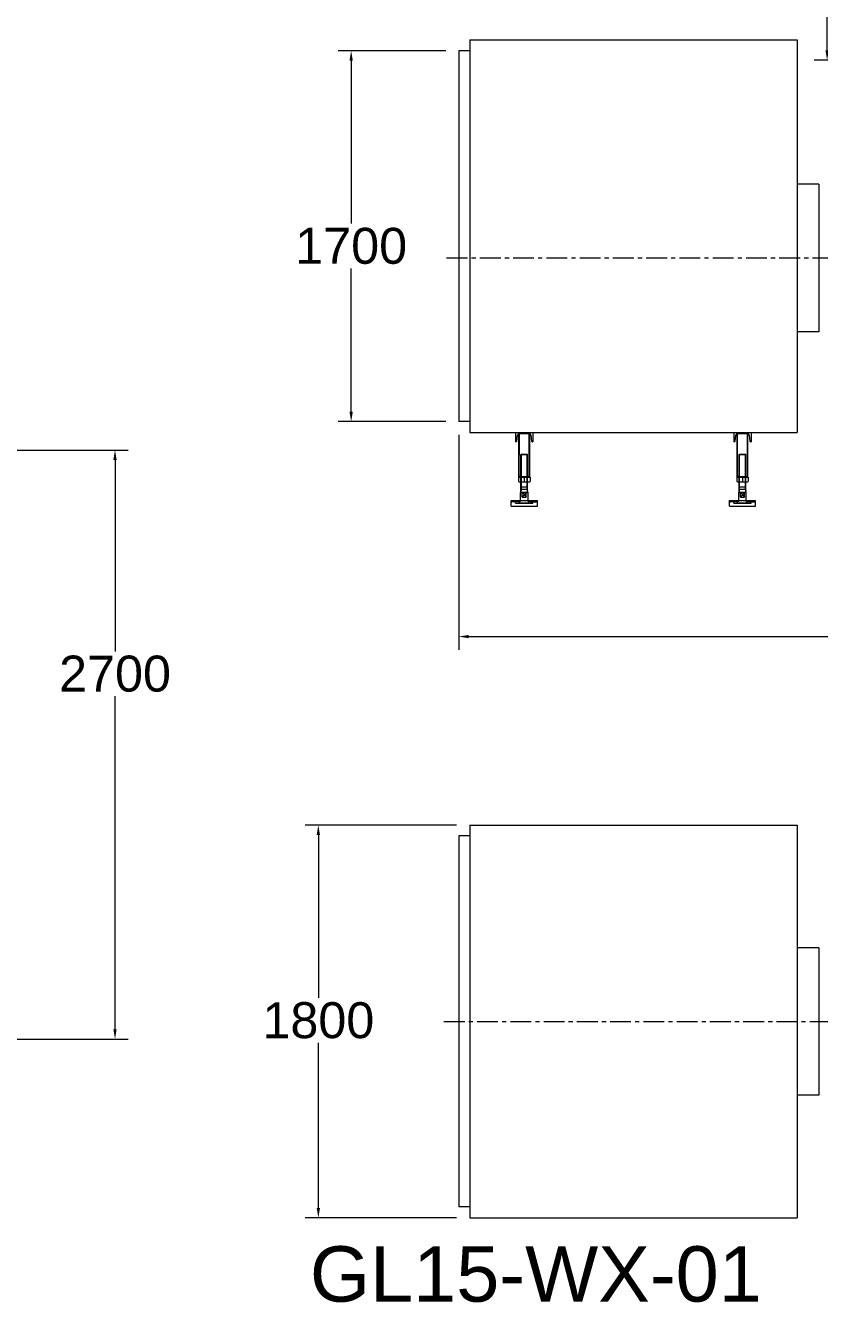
# Model space of a CAD drawing. Header units: millimetres. Extents: x 2 to 671028, y -1 to 511258.
# Drawn here: x 419476 to 511865, y 151913 to 300577 of the extents above; entities that cross this region are included whole.
import ezdxf

# ---------------------------------------------------------------- set-up
doc = ezdxf.new("R2010")
doc.units = ezdxf.units.MM
doc.header["$LTSCALE"] = 25.4
doc.linetypes.add('CENTER', pattern=[50.8, 31.75, -6.35, 6.35, -6.35])
doc.layers.get('Defpoints').update_dxf_attribs({"lineweight": 5})
doc.layers.add('CAXA1', color=5, linetype='CENTER', lineweight=5)
doc.styles.add('Roman', font='arial.ttf')
doc.styles.get("Standard").update_dxf_attribs({"font": 'arial.ttf'})
doc.dimstyles.new('ISO-25', dxfattribs={"dimscale": 30, "dimtxt": 38.1, "dimasz": 38.1, "dimexe": 50.8, "dimexo": 50.8, "dimgap": 15.875, "dimtad": 1, "dimtih": 1, "dimtoh": 1, "dimdec": 1, "dimlfac": 0.03937, "dimdsep": 46, "dimtxsty": 'Standard', "dimcen": 63.5, "dimclrd": 7, "dimclre": 7, "dimclrt": 7, "dimadec": 0, "dimazin": 0, "dimtfac": 1, "dimtdec": 1, "dimtmove": 0, "dimatfit": 3, "dimfxl": 25.4, "dimlwd": 5, "dimlwe": 5, "dimarcsym": 0})

# ---------------------------------------------------------------- blocks, each defined once
blk = doc.blocks.new('*D50')
at = {"color": 7, "linetype": 'Continuous', "lineweight": 5, "transparency": 16777216}
for p, q in [((397671, 251158), (431412, 251158)), ((429888, 250015), (429888, 227715)), ((429888, 183721), (429888, 222483)), ((397671, 182578), (431412, 182578))]:
    blk.add_line(p, q, dxfattribs=at)
at = {"color": 7, "transparency": 16777216}
for points in [[(429697, 250015), (430078, 250015), (429888, 251158)], [(429697, 183721), (430078, 183721), (429888, 182578)]]:
    blk.add_solid(points, dxfattribs=at)
at = {"layer": 'Defpoints', "color": 0, "transparency": 16777216}
for p in [(396147, 251158), (396147, 182578), (429888, 182578)]:
    blk.add_point(p, dxfattribs=at)
at = {"color": 7, "lineweight": 5, "transparency": 16777216, "insert": (429888, 225099), "char_height": 4191, "attachment_point": 5, "style": 'Roman'}
blk.add_mtext('2700', dxfattribs=at)
blk = doc.blocks.new('*D45')
at = {"color": 7, "linetype": 'Continuous', "lineweight": 5, "transparency": 16777216}
for p, q in [((625298, 258020), (625298, 227913)), ((469892, 252943), (469892, 227913)), ((471035, 229437), (624155, 229437))]:
    blk.add_line(p, q, dxfattribs=at)
at = {"color": 7, "transparency": 16777216}
for points in [[(471035, 229627), (471035, 229246), (469892, 229437)], [(624155, 229627), (624155, 229246), (625298, 229437)]]:
    blk.add_solid(points, dxfattribs=at)
at = {"layer": 'Defpoints', "color": 0, "transparency": 16777216}
for p in [(625298, 259544), (469892, 254467), (625298, 229437)]:
    blk.add_point(p, dxfattribs=at)
at = {"color": 7, "lineweight": 5, "transparency": 16777216, "insert": (547595, 232532), "char_height": 4191, "attachment_point": 5, "style": 'Roman'}
blk.add_mtext('{\\H1.25x;B}', dxfattribs=at)
blk = doc.blocks.new('*D36')
at = {"color": 7, "linetype": 'Continuous', "lineweight": 5, "transparency": 16777216}
for p, q in [((513723, 349880), (511232, 349880)), ((512756, 348737), (512756, 327722)), ((512756, 297683), (512756, 322579)), ((519755, 296540), (511232, 296540))]:
    blk.add_line(p, q, dxfattribs=at)
at = {"color": 7, "transparency": 16777216}
for points in [[(512566, 348737), (512947, 348737), (512756, 349880)], [(512566, 297683), (512947, 297683), (512756, 296540)]]:
    blk.add_solid(points, dxfattribs=at)
at = {"layer": 'Defpoints', "color": 0, "transparency": 16777216}
for p in [(515247, 349880), (512756, 296540), (521279, 296540)]:
    blk.add_point(p, dxfattribs=at)
at = {"color": 7, "lineweight": 5, "transparency": 16777216, "insert": (512756, 325151), "char_height": 4191, "attachment_point": 5, "style": 'Roman'}
blk.add_mtext('F', dxfattribs=at)
blk = doc.blocks.new('*D33')
at = {"color": 7, "linetype": 'Continuous', "lineweight": 5, "transparency": 16777216}
for p, q in [((469638, 207491), (452026, 207491)), ((453550, 206348), (453550, 187363)), ((453550, 162914), (453550, 182131)), ((469638, 161771), (452026, 161771))]:
    blk.add_line(p, q, dxfattribs=at)
at = {"color": 7, "transparency": 16777216}
for points in [[(453359, 206348), (453740, 206348), (453550, 207491)], [(453359, 162914), (453740, 162914), (453550, 161771)]]:
    blk.add_solid(points, dxfattribs=at)
at = {"layer": 'Defpoints', "color": 0, "transparency": 16777216}
for p in [(471162, 207491), (453550, 161771), (471162, 161771)]:
    blk.add_point(p, dxfattribs=at)
at = {"color": 7, "lineweight": 5, "transparency": 16777216, "insert": (453550, 184747), "char_height": 4191, "attachment_point": 5, "style": 'Roman'}
blk.add_mtext('1800', dxfattribs=at)
blk = doc.blocks.new('*D34')
at = {"color": 7, "linetype": 'Continuous', "lineweight": 5, "transparency": 16777216}
for p, q in [((468368, 297647), (455846, 297647)), ((457370, 296504), (457370, 277519)), ((457370, 255610), (457370, 272287)), ((468368, 254467), (455846, 254467))]:
    blk.add_line(p, q, dxfattribs=at)
at = {"color": 7, "transparency": 16777216}
for points in [[(457179, 296504), (457560, 296504), (457370, 297647)], [(457179, 255610), (457560, 255610), (457370, 254467)]]:
    blk.add_solid(points, dxfattribs=at)
at = {"layer": 'Defpoints', "color": 0, "transparency": 16777216}
for p in [(469892, 297647), (457370, 254467), (469892, 254467)]:
    blk.add_point(p, dxfattribs=at)
at = {"color": 7, "lineweight": 5, "transparency": 16777216, "insert": (457370, 274903), "char_height": 4191, "attachment_point": 5, "style": 'Roman'}
blk.add_mtext('1700', dxfattribs=at)

msp = doc.modelspace()

# ---------------------------------------------------------------- linework, layer by layer
at = {"color": 7, "lineweight": 5}
for p, q in [((471161.51, 298917.37), (471161.51, 253197.37)), ((471161.51, 298917.37), (509261.51, 298917.37)), ((509261.51, 298917.37), (509261.51, 253197.37)), ((469891.51, 297647.37), (469891.51, 254467.37)), ((471161.51, 297647.37), (469891.51, 297647.37)), ((511801.51, 282102.57), (509261.51, 282102.57)), ((511801.51, 282102.57), (511801.51, 264932.17)), ((511801.51, 264932.17), (509261.51, 264932.17)), ((471161.51, 254467.37), (469891.51, 254467.37)), ((471161.51, 253197.37), (509261.51, 253197.37)), ((476495.51, 253197.37), (478527.51, 253197.37)), ((476495.51, 253197.37), (476495.51, 252105.17)), ((476659.6, 252196.66), (476728.67, 252887.38)), ((476876.51, 248015.77), (476876.51, 253062.96)), ((476930.86, 253070.37), (478092.16, 253070.37)), ((476930.86, 248015.77), (476940.01, 253070.37)), ((478092.16, 248015.77), (478083.01, 253070.37)), ((478146.51, 248015.77), (478146.51, 253062.96)), ((478294.35, 252887.38), (478363.42, 252196.66)), ((478527.51, 253197.37), (478527.51, 252105.17)), ((501895.51, 253197.37), (503927.51, 253197.37)), ((501895.51, 253197.37), (501895.51, 252105.17)), ((502059.6, 252196.66), (502128.67, 252887.38)), ((502276.51, 248015.77), (502276.51, 253062.96)), ((502330.86, 253070.37), (503492.16, 253070.37)), ((502330.86, 248015.77), (502340.01, 253070.37)), ((503492.16, 248015.77), (503483.01, 253070.37)), ((503546.51, 248015.77), (503546.51, 253062.96)), ((503694.35, 252887.38), (503763.42, 252196.66)), ((503927.51, 253197.37), (503927.51, 252105.17)), ((476558.5, 252105.17), (476495.51, 252105.17)), ((478464.52, 252105.17), (478527.51, 252105.17)), ((501958.5, 252105.17), (501895.51, 252105.17)), ((503864.52, 252105.17), (503927.51, 252105.17)), ((477130.51, 250631.96), (477181.31, 250682.76)), ((477130.51, 250631.96), (477892.51, 250631.96)), ((477130.51, 246263.16), (477130.51, 250631.96)), ((477178.63, 246617.89), (477178.63, 250680.07)), ((477181.31, 250682.76), (477841.71, 250682.76)), ((477892.51, 250631.96), (477841.71, 250682.76)), ((477844.39, 246617.89), (477844.39, 250680.07)), ((477892.51, 246263.16), (477892.51, 250631.96)), ((502530.51, 250631.96), (502581.31, 250682.76)), ((502530.51, 250631.96), (503292.51, 250631.96)), ((502530.51, 246263.16), (502530.51, 250631.96)), ((502578.63, 246617.89), (502578.63, 250680.07)), ((502581.31, 250682.76), (503241.71, 250682.76)), ((503292.51, 250631.96), (503241.71, 250682.76)), ((503244.39, 246617.89), (503244.39, 250680.07)), ((503292.51, 246263.16), (503292.51, 250631.96)), ((476836.93, 248015.58), (476836.93, 247500.16)), ((476876.51, 248066.48), (478146.51, 248066.48)), ((476930.86, 248015.77), (478146.51, 248015.77)), ((477005.58, 248066.48), (478017.44, 248066.48)), ((477005.58, 247449.26), (478017.44, 247449.26)), ((477117.81, 246872.76), (477905.21, 246872.76)), ((477174.22, 247500.16), (477174.22, 248015.58)), ((477511.51, 248117.38), (477511.51, 247373.06)), ((477848.8, 247500.16), (477848.8, 248015.58)), ((478186.09, 248015.58), (478186.09, 247500.16)), ((502236.93, 248015.58), (502236.93, 247500.16)), ((502276.51, 248066.48), (503546.51, 248066.48)), ((502330.86, 248015.77), (503546.51, 248015.77)), ((502405.58, 248066.48), (503417.44, 248066.48)), ((502405.58, 247449.26), (503417.44, 247449.26)), ((502517.81, 246872.76), (503305.21, 246872.76)), ((502574.22, 247500.16), (502574.22, 248015.58)), ((502911.51, 248117.38), (502911.51, 247373.06)), ((503248.8, 247500.16), (503248.8, 248015.58)), ((503586.09, 248015.58), (503586.09, 247500.16)), ((477117.81, 246263.16), (477067.01, 246212.36)), ((477067.01, 245170.96), (477067.01, 246212.36)), ((477067.01, 246212.36), (477282.56, 246212.36)), ((477117.81, 246263.16), (477905.21, 246263.16)), ((477130.51, 246618.76), (477892.51, 246618.76)), ((477178.63, 246617.89), (477130.51, 246386.28)), ((477740.46, 246263.16), (477282.56, 245653.56)), ((477282.56, 246263.16), (477740.46, 245653.56)), ((477282.56, 245653.56), (477282.56, 246263.16)), ((477282.56, 245653.56), (477740.46, 245653.56)), ((477740.46, 245653.56), (477740.46, 246263.16)), ((477740.46, 246212.36), (477956.01, 246212.36)), ((477844.39, 246617.89), (477892.51, 246386.28)), ((477905.21, 246263.16), (477956.01, 246212.36)), ((477956.01, 245170.96), (477956.01, 246212.36)), ((502517.81, 246263.16), (502467.01, 246212.36)), ((502467.01, 245170.96), (502467.01, 246212.36)), ((502467.01, 246212.36), (502682.56, 246212.36)), ((502517.81, 246263.16), (503305.21, 246263.16)), ((502530.51, 246618.76), (503292.51, 246618.76)), ((502578.63, 246617.89), (502530.51, 246386.28)), ((503140.46, 246263.16), (502682.56, 245653.56)), ((502682.56, 246263.16), (503140.46, 245653.56)), ((502682.56, 245653.56), (502682.56, 246263.16)), ((502682.56, 245653.56), (503140.46, 245653.56)), ((503140.46, 245653.56), (503140.46, 246263.16)), ((503140.46, 246212.36), (503356.01, 246212.36)), ((503244.39, 246617.89), (503292.51, 246386.28)), ((503305.21, 246263.16), (503356.01, 246212.36)), ((503356.01, 245170.96), (503356.01, 246212.36)), ((475987.51, 245272.56), (479035.51, 245272.56)), ((475987.51, 244637.56), (475987.51, 245272.56)), ((475987.51, 244637.56), (475987.51, 244993.16)), ((475987.51, 244637.56), (479035.51, 244637.56)), ((475987.51, 244637.56), (479035.51, 244637.56)), ((476495.51, 245120.16), (476114.51, 245120.16)), ((476495.51, 244967.76), (476495.51, 245272.56)), ((476495.51, 245272.56), (478527.51, 245272.56)), ((476495.51, 244967.76), (478527.51, 244967.76)), ((476546.31, 245120.16), (476546.31, 245272.56)), ((476825.71, 245120.16), (476546.31, 245120.16)), ((476825.71, 245120.16), (476825.71, 245272.56)), ((476927.31, 244967.76), (476927.31, 245170.96)), ((477067.01, 245170.96), (476927.31, 245170.96)), ((476940.01, 245018.56), (476940.01, 245170.96)), ((476940.01, 245018.56), (478083.01, 245018.56)), ((477041.61, 245170.96), (477041.61, 245272.56)), ((477956.01, 245170.96), (478095.71, 245170.96)), ((477981.41, 245170.96), (477981.41, 245272.56)), ((478083.01, 245018.56), (478083.01, 245170.96)), ((478095.71, 244967.76), (478095.71, 245170.96)), ((478197.31, 245120.16), (478197.31, 245272.56)), ((478197.31, 245120.16), (478476.71, 245120.16)), ((478476.71, 245120.16), (478476.71, 245272.56)), ((478527.51, 244967.76), (478527.51, 245272.56)), ((478527.51, 245120.16), (478908.51, 245120.16)), ((479035.51, 244637.56), (479035.51, 245272.56)), ((479035.51, 244637.56), (479035.51, 244993.16)), ((501387.51, 245272.56), (504435.51, 245272.56)), ((501387.51, 244637.56), (501387.51, 245272.56)), ((501387.51, 244637.56), (501387.51, 244993.16)), ((501387.51, 244637.56), (504435.51, 244637.56)), ((501387.51, 244637.56), (504435.51, 244637.56)), ((501895.51, 245120.16), (501514.51, 245120.16)), ((501895.51, 244967.76), (501895.51, 245272.56)), ((501895.51, 245272.56), (503927.51, 245272.56)), ((501895.51, 244967.76), (503927.51, 244967.76)), ((501946.31, 245120.16), (501946.31, 245272.56)), ((502225.71, 245120.16), (501946.31, 245120.16)), ((502225.71, 245120.16), (502225.71, 245272.56)), ((502327.31, 244967.76), (502327.31, 245170.96)), ((502467.01, 245170.96), (502327.31, 245170.96)), ((502340.01, 245018.56), (502340.01, 245170.96)), ((502340.01, 245018.56), (503483.01, 245018.56)), ((502441.61, 245170.96), (502441.61, 245272.56)), ((503356.01, 245170.96), (503495.71, 245170.96)), ((503381.41, 245170.96), (503381.41, 245272.56)), ((503483.01, 245018.56), (503483.01, 245170.96)), ((503495.71, 244967.76), (503495.71, 245170.96)), ((503597.31, 245120.16), (503597.31, 245272.56)), ((503597.31, 245120.16), (503876.71, 245120.16)), ((503876.71, 245120.16), (503876.71, 245272.56)), ((503927.51, 244967.76), (503927.51, 245272.56)), ((503927.51, 245120.16), (504308.51, 245120.16)), ((504435.51, 244637.56), (504435.51, 245272.56)), ((504435.51, 244637.56), (504435.51, 244993.16)), ((471161.51, 207491.04), (471161.51, 161771.04)), ((471161.51, 207491.04), (509261.51, 207491.04)), ((509261.51, 207491.04), (509261.51, 161771.04)), ((469891.51, 206221.04), (469891.51, 163041.04)), ((471161.51, 206221.04), (469891.51, 206221.04)), ((511801.51, 193216.24), (509261.51, 193216.24)), ((511801.51, 193216.24), (511801.51, 176045.84)), ((511801.51, 176045.84), (509261.51, 176045.84)), ((471161.51, 163041.04), (469891.51, 163041.04)), ((471161.51, 161771.04), (509261.51, 161771.04))]:
    msp.add_line(p, q, dxfattribs=at)
for centre, radius, start, end in [((476930.86, 252867.17), 203.2, 90, 174.2894069), ((478092.16, 252867.17), 203.2, 5.7105931, 90), ((502330.86, 252867.17), 203.2, 90, 174.2894069), ((503492.16, 252867.17), 203.2, 5.7105931, 90), ((476558.5, 252206.77), 101.6, 270, 354.2894069), ((478464.52, 252206.77), 101.6, 185.7105931, 270), ((501958.5, 252206.77), 101.6, 270, 354.2894069), ((503864.52, 252206.77), 101.6, 185.7105931, 270), ((477005.58, 247761.64), 304.84, 56.4113187, 123.5886813), ((477005.58, 247754.1), 304.84, 236.4113187, 303.5886813), ((477511.51, 246923.48), 1143, 72.8370575, 107.1629425), ((477511.51, 248592.26), 1143, 252.8370575, 287.1629425), ((478017.44, 247761.64), 304.84, 56.4113187, 123.5886813), ((478017.44, 247754.1), 304.84, 236.4113187, 303.5886813), ((502405.58, 247761.64), 304.84, 56.4113187, 123.5886813), ((502405.58, 247754.1), 304.84, 236.4113187, 303.5886813), ((502911.51, 246923.48), 1143, 72.8370575, 107.1629425), ((502911.51, 248592.26), 1143, 252.8370575, 287.1629425), ((503417.44, 247761.64), 304.84, 56.4113187, 123.5886813), ((503417.44, 247754.1), 304.84, 236.4113187, 303.5886813), ((476114.51, 244993.16), 127, 90, 180), ((477511.51, 248207.84), 3240.09, 259.8407843, 280.1592157), ((478908.51, 244993.16), 127, 0, 90), ((501514.51, 244993.16), 127, 90, 180), ((502911.51, 248207.84), 3240.09, 259.8407843, 280.1592157), ((504308.51, 244993.16), 127, 0, 90)]:
    msp.add_arc(centre, radius, start, end, dxfattribs=at)
at = {"layer": 'CAXA1', "linetype": 'CENTER', "lineweight": 5, "ltscale": 3}
for p, q in [((468479.23, 273517.37), (550139.47, 273517.37)), ((468159.16, 184631.04), (553905.99, 184631.04))]:
    msp.add_line(p, q, dxfattribs=at)

# ---------------------------------------------------------------- texts
at = {"color": 7, "linetype": 'Continuous', "lineweight": 5, "insert": (452567.4, 158456.65), "char_height": 6451.6, "attachment_point": 1, "style": 'Roman'}
msp.add_mtext_dynamic_manual_height_columns('GL15-WX-01', width=82403.9018, gutter_width=25.4, heights=[0], dxfattribs=at)

# ---------------------------------------------------------------- dimensions: what is measured, and where the dimension line sits
at = {"color": 7, "lineweight": 5}
dim = msp.add_linear_dim(base=(512756.06, 296539.8), p1=(515246.67, 349879.8), p2=(521279.17, 296539.8), angle=90, text='F', dimstyle='ISO-25', override={"dimscale": 30, "dimtxt": 139.7, "dimpost": '\\X', "dimtxsty": 'Roman', "dimtmove": 1}, dxfattribs=at)
dim.commit()
dim.dimension.update_dxf_attribs({"geometry": '*D36', "text_midpoint": (512756.06, 325150.67), "dimtype": 160})
for base, p1, p2, picture, middle in [((457369.51, 254467.37), (469891.51, 297647.37), (469891.51, 254467.37), '*D34', (457369.51, 274902.89)), ((429887.63, 182578.05), (396146.98, 251158.05), (396146.98, 182578.05), '*D50', (429887.63, 225098.75)), ((453549.88, 161771.04), (471161.51, 207491.04), (471161.51, 161771.04), '*D33', (453549.88, 184746.57))]:
    dim = msp.add_linear_dim(base=base, p1=p1, p2=p2, angle=90, dimstyle='ISO-25', override={"dimscale": 30, "dimtxt": 139.7, "dimpost": '\\X', "dimtxsty": 'Roman', "dimtmove": 1}, dxfattribs=at)
    dim.commit()
    dim.dimension.update_dxf_attribs({"geometry": picture, "text_midpoint": middle, "dimtype": 160})
dim = msp.add_linear_dim(base=(625298.43, 229436.86), p1=(469891.51, 254467.37), p2=(625298.43, 259544.16), text='{\\H1.25x;B}', dimstyle='ISO-25', override={"dimscale": 30, "dimtxt": 139.7, "dimpost": '\\X', "dimtxsty": 'Roman', "dimtmove": 1}, dxfattribs=at)
dim.commit()
dim.dimension.update_dxf_attribs({"geometry": '*D45', "text_midpoint": (547594.97, 229436.86), "dimtype": 160})

doc.saveas('drawing.dxf')
